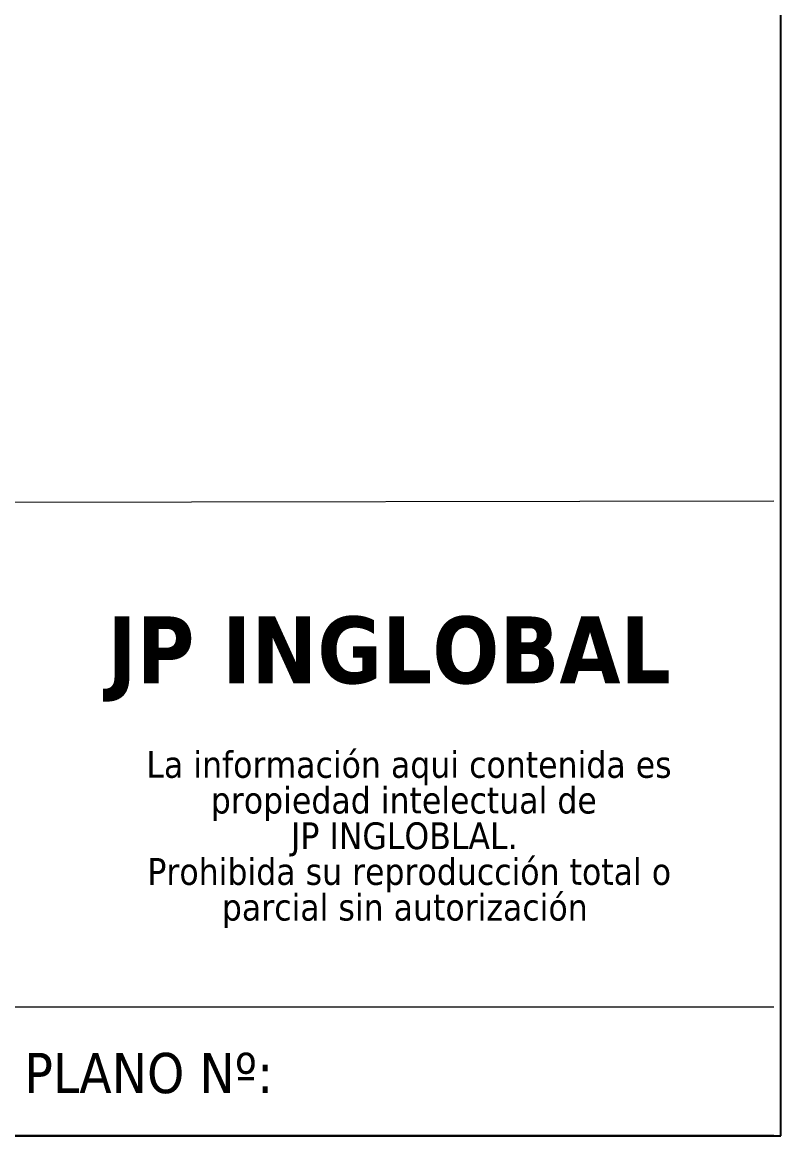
# Model space of a CAD drawing. Header units: inches. Extents: x 15 to 148, y 10 to 111.
# Drawn here: x 145.169 to 147.66, y 94.574 to 98.228 of the extents above; entities that cross this region are included whole.
import ezdxf

# ---------------------------------------------------------------- set-up
doc = ezdxf.new("R2010")
doc.units = ezdxf.units.IN
doc.header["$MEASUREMENT"] = 0
doc.linetypes.add('CENTERX2', pattern=[20.32, 12.7, -2.54, 2.54, -2.54])
doc.layers.add('CONTORNO', color=179, linetype='Continuous')
doc.styles.add('SLDTEXTSTYLE0', font='tahoma.ttf')
doc.styles.add('SLDTEXTSTYLE1', font='')
doc.styles.get('SLDTEXTSTYLE1').set_extended_font_data('Tahoma', bold=True)

# ---------------------------------------------------------------- blocks, each defined once
blk = doc.blocks.new('SW_NOTE_2')
at = {"layer": 'CONTORNO', "color": 0, "char_height": 1.05833, "attachment_point": 2, "style": 'SLDTEXTSTYLE0'}
for s, insert in [('La información aqui contenida es ', (10.286, 1.344)), ('propiedad intelectual de', (10.082, -0.067)), ('JP INGLOBLAL.', (10.103, -1.478)), ('Prohibida su reproducción total o ', (10.297, -2.889)), ('parcial sin autorización', (10.121, -4.3))]:
    blk.add_mtext(s, dxfattribs=dict(at, insert=insert))

msp = doc.modelspace()

# ---------------------------------------------------------------- linework, layer by layer
at = {"color": 7, "linetype": 'Continuous'}
for p, q in [((147.6602, 94.5738), (147.6602, 110.7588)), ((126.9102, 94.5738), (147.6602, 94.5738))]:
    msp.add_line(p, q, dxfattribs=at)
at = {"color": 7, "linetype": 'CENTERX2', "lineweight": 0}
for p, q in [((147.6602, 97.9912), (147.6602, 94.5738)), ((136.8435, 94.5755), (147.637, 94.5755))]:
    msp.add_line(p, q, dxfattribs=at)
at = {"color": 7, "linetype": 'Continuous', "lineweight": 0}
for p, q in [((147.637, 96.6563), (143.0675, 96.6479)), ((147.637, 94.9963), (136.8465, 94.9963))]:
    msp.add_line(p, q, dxfattribs=at)

# ---------------------------------------------------------------- block references
at = {"layer": 'CONTORNO', "color": 7, "xscale": 0.083, "yscale": 0.083, "zscale": 0.083}
msp.add_blockref('SW_NOTE_2', (145.5855, 95.7249), dxfattribs=at)

# ---------------------------------------------------------------- texts
at = {"color": 7, "linetype": 'Continuous', "lineweight": 0, "insert": (145.1762, 94.8456), "char_height": 0.13176, "attachment_point": 1, "style": 'SLDTEXTSTYLE0'}
msp.add_mtext('PLANO Nº:', dxfattribs=at)
at = {"layer": 'CONTORNO', "insert": (145.4485, 96.2782), "char_height": 0.219604, "attachment_point": 1, "style": 'SLDTEXTSTYLE1'}
msp.add_mtext('JP INGLOBAL', dxfattribs=at)

doc.saveas('drawing.dxf')
